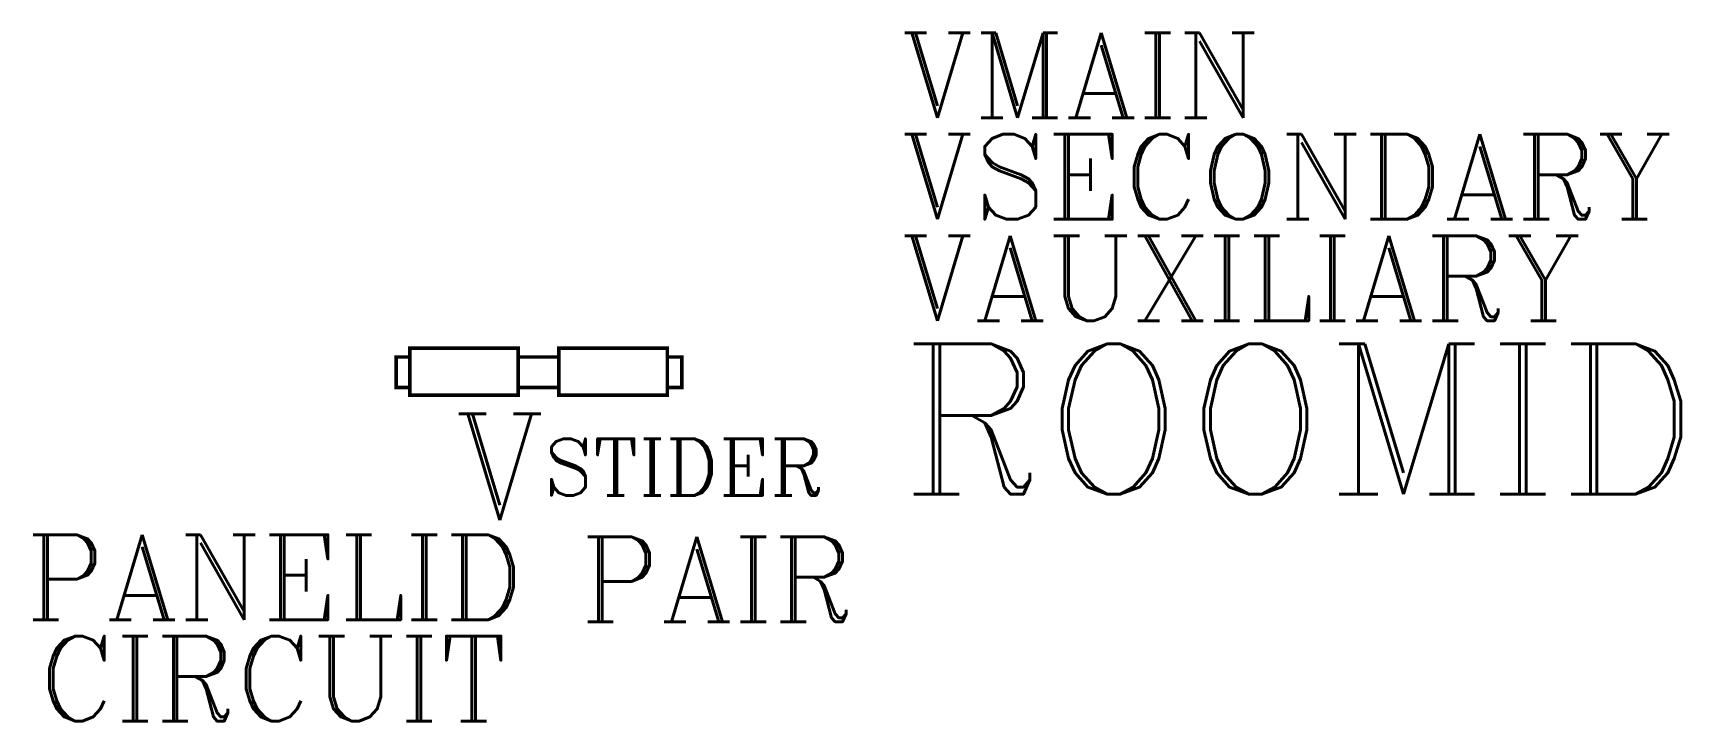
# Model space of a CAD drawing. Header units: inches. Extents: x -33 to 83, y -18 to 31.
import ezdxf
from ezdxf.enums import TextEntityAlignment as Align

# ---------------------------------------------------------------- set-up
doc = ezdxf.new("R2010")
doc.units = ezdxf.units.IN
doc.header["$LTSCALE"] = 48
doc.header["$MEASUREMENT"] = 0
doc.styles.add('ROMANC', font='COMPLEX.SHX')
doc.styles.add('WSNotes', font='complex.shx', dxfattribs={"height": 18})

msp = doc.modelspace()

# ---------------------------------------------------------------- linework, layer by layer
at = {"linetype": 'Continuous', "const_width": 0.25}
for points in [[(-6.35, 8.4), (1.31, 8.4), (1.31, 5.08), (-6.35, 5.08)], [(4.18, 8.4), (11.84, 8.4), (11.84, 5.08), (4.18, 5.08)]]:
    msp.add_lwpolyline(points, close=True, dxfattribs=at)
for points in [[(-6.35, 5.62), (-7.31, 5.62), (-7.31, 7.78), (-6.35, 7.78)], [(1.31, 7.78), (4.18, 7.78)], [(11.84, 7.78), (12.87, 7.78), (12.87, 5.62), (11.84, 5.62)], [(4.18, 5.62), (1.31, 5.62)]]:
    msp.add_lwpolyline(points, dxfattribs=at)

# ---------------------------------------------------------------- texts
at = {"style": 'ROMANC'}
for s, height, p in [('V', 7.51, (0, 0)), ('STIDER', 4, (13, 0))]:
    msp.add_text(s, height=height, dxfattribs=at).set_placement(p, align=Align.MIDDLE_CENTER)
at = {"flags": 1}
for tag, p, s, height, style in [('VMAIN', (28.35, 24.67), '', 6, 'ROMANC'), ('VSECONDARY', (28.35, 17.51), '0', 6, 'ROMANC'), ('VAUXILIARY', (28.35, 10.34), '0', 6, 'ROMANC'), ('ROOMID', (28.35, -1.92), '', 10.62, 'WSNotes')]:
    msp.add_attdef(tag, p, s, height=height, dxfattribs=dict(at, style=style))
at = {"style": 'ROMANC'}
for tag, p in [('PANELID', (-33.48, -10.78)), ('PAIR', (5.7, -10.93))]:
    msp.add_attdef(tag, p, '', height=6, dxfattribs=at)
msp.add_attdef('CIRCUIT', text='', height=6, dxfattribs=at).set_placement((-15.98, -11.94), align=Align.TOP_CENTER)

doc.saveas('drawing.dxf')
